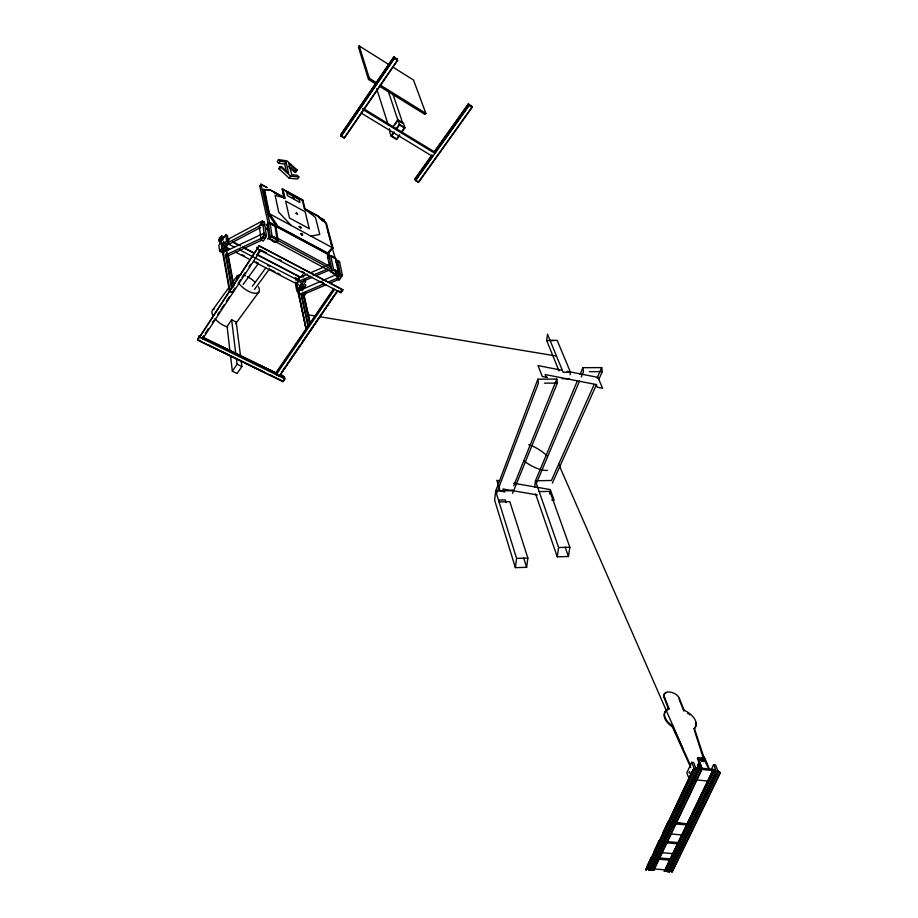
<?xml version="1.0" encoding="UTF-8"?>
<svg xmlns="http://www.w3.org/2000/svg" width="918" height="918" viewBox="0 0 918 918"><rect width="100%" height="100%" fill="white"/><g stroke="black" fill="none" stroke-linecap="round" stroke-linejoin="round"><path stroke-width="1.38" d="M339.362 273.564C337.927 271.338 332.155 266.989 330.56 271.303L330.709 271.9C333.142 273.025 337.629 278.062 339.362 273.564L336.424 259.622C335.013 257.419 329.31 253.081 327.737 257.361L329.573 266.461M222.305 243.763L223.774 242.559L223.579 241.193M699.39 762.227L699.872 763.638M702.763 760.299L701.891 759.53M701.673 759.909C704.244 759.829 701.662 757.912 702.591 759.897M515.377 567.634L516.57 558.374L495.674 491.141L494.618 500.138L515.377 567.634L526.622 567.313L527.861 558.064L509.823 501.71L499.025 501.928M559.005 370.838L546.692 340.567L547.518 334.198L563.124 372.215L570.457 372.169L570.089 374.774M534.586 487.366L535.446 480.917L558.614 547.518L557.26 556.801L568.449 556.503L569.849 547.22L549.905 491.394L539.164 491.612M549.549 493.987L549.905 491.394M303.927 286.898C304.03 289.709 307.232 283.203 304.891 284.97M282.939 381.67L284.832 378.904L199.344 337.227L199.16 335.586L197.542 340.062L282.939 381.67C286.141 378.48 284.018 374.819 279.405 374.59M703.177 757.476L703.876 757.189M268.435 226.344L268.194 227.262M267.528 238.428C267.586 241.342 270.982 234.331 268.561 236.339M328.231 282.021L337.296 278.154L338.088 274.849M312.441 277.293L300.622 282.319L298.729 281.344L299.716 277.477L307.576 274.08M298.476 294.747L299.543 290.524L320.244 281.574M225.794 254.917L262.777 237.647L263.959 233.183L225.713 251.234M226.012 243.729L261.205 225.036L262.284 220.986L264.315 222.064M266.645 228.066L266.69 229.282L267.861 227.974M222.076 243.913L222.076 245.106L223.671 241.882M512.588 493.333L557.364 383.07L556.801 379.065L537.868 379.191L495.686 490.992L511.739 490.682L512.141 489.661M496.512 493.643L538.407 383.208L537.868 379.191M698.678 765.658L700.377 765.83M264.35 225.541L264.625 223.935L263.822 224.417M513.736 485.714L556.801 379.065M577.353 380.878L535.469 480.768L551.42 480.481L594.164 384.504M580.107 374.292L582.873 367.693L601.692 367.602L602.311 371.595L598.892 379.214M536.376 483.396L579.591 380.901M581.255 376.954L583.469 371.698L582.873 367.693M597.056 378.009L601.692 367.602M552.372 483.097L596.562 384.412M690.795 767.597L672.286 726.746A17.006 9.708 25.7 0 1 668.602 709.316L663.978 697.359L664.322 696.578A8.365 4.716 25.1 0 1 669.715 691.988A8.365 4.716 25.1 0 1 679.377 698.323L684.128 710.245A17.017 9.708 25.7 0 1 694.352 728.353L705.758 762.881M668.602 709.316L668.958 708.535L664.322 696.578M679.377 698.323L679.033 699.091L683.772 711.025L684.128 710.245M672.286 726.746L672.653 725.966A17.017 9.708 25.7 0 1 668.958 708.535M694.352 728.353L693.985 729.133A17.006 9.708 25.7 0 0 695.569 722.569M691.77 762.307L694.237 768.664L718.025 771.097L716.74 772.371L669.13 871.882L670.243 871.01L672.251 872.043L720.458 772.715L718.002 771.097L715.466 764.763L713.63 764.568L715.661 769.64L695.58 767.586L693.606 762.502L691.77 762.307L686.825 772.807L689.257 779.187M697.841 757.625L697.405 758.543L701.582 769.158L702.018 768.24L697.841 757.625L705.047 758.371L709.281 768.986M664.448 841.358L658.986 840.888L654.316 850.768L654.764 852.076L673.823 853.706M645.744 869.725L692.987 769.846L694.272 768.573L696.728 770.202L649.29 870.08C648.131 867.613 644.011 871.641 647.041 868.382L646.605 867.074L651.218 857.32L651.665 858.628L655.739 858.973M645.893 869.828L692.987 769.846M667.765 824.536L663.599 833.326L663.152 832.029L667.891 821.989L668.361 823.274L687.605 825.03M646.341 869.862L694.272 768.573M647.075 869.105L694.329 769.284L696.728 770.202M647.534 869.139L694.8 769.318M648.831 870.046L696.177 770.236M701.409 759.645L702.155 758.555L703.521 759.461L703.188 760.161L701.409 759.645L702.155 758.555M702.259 758.853L701.811 759.852L702.752 760.104M701.868 759.955L702.488 758.83M701.88 760.299L702.614 758.853M698.403 766.22L699.057 766.84L699.321 766.266M702.063 760.138L702.752 758.911M702.316 760.253L703.05 758.807M650.242 870.092L697.634 770.328L698.919 769.055L701.375 770.672L653.788 870.448C652.618 867.98 648.521 872.008 651.539 868.749L653.788 870.448M702.454 760.276L702.981 759.06M650.392 870.195L697.634 770.328M702.752 760.207L703.131 759.255M702.775 760.563L703.521 759.461M650.839 870.23L698.919 769.055M651.573 869.472L698.977 769.754L701.375 770.672M652.021 869.507L699.447 769.8M704.611 759.301L705.047 758.371M653.329 870.413L700.824 770.707M711.393 769.215L713.63 764.568M664.265 871.331L712.127 771.9L713.389 770.627L715.845 772.245L667.788 871.675C666.629 869.22 662.566 873.247 665.539 869.977L667.788 871.675M664.414 871.434L712.127 771.9M664.861 871.457L713.389 770.627M665.584 870.7L713.458 771.327L715.845 772.245M666.032 870.734L713.917 771.372M667.34 871.641L715.306 772.279M668.878 871.79L716.74 772.371M669.337 871.825L718.025 771.097M670.048 871.067L718.071 771.797L720.458 772.715M670.496 871.102L718.53 771.843M671.804 872.008L719.919 772.749M265.715 236.833L266.553 234.756L265.91 234.526M699.034 765.692L700.136 765.83M259.771 186.193L260.987 184.288L266.954 187.536L260.987 184.288L259.805 186.09L268.549 224.956M223.235 238.795L220.045 238.106L222.122 239.173M224.221 237.395C220.756 233.574 218.254 239.793 218.713 240.711L221.238 242.019M218.713 240.711L221.686 236.018M220.377 243.018L218.851 245.381L219.689 251.348L221.445 252.255L228.352 241.549L227.457 235.628L225.713 234.71L221.904 240.642M219.689 251.348L226.597 240.631L225.713 234.71M278.533 159.583L277.19 161.671L278.842 163.255L284.649 164.115L285.991 162.038L280.197 161.166L278.533 159.583L286.944 160.857L297.18 169.979L295.825 172.045L294.54 171.987L288.447 166.548M278.842 163.255L280.197 161.166M297.18 169.979L295.894 169.922L288.78 163.576L291.786 174.73L297.168 175.246L298.912 176.979L297.547 179.056L289.216 178.195L278.762 168.637L280.116 166.537L281.539 166.651L288.631 173.123L285.991 162.038M305.132 209.327L302.848 200.078L282.274 188.775L283.857 198.047L284.224 197.485L269.903 189.647L263.432 189.67L268.343 213.963L277.041 226.976L327.806 254.194L332.936 247.986L326.349 223.212L318.305 216.109L305.005 208.845L304.638 209.396L307.048 210.715M289.216 178.195L290.581 176.095L298.912 176.979M294.54 171.987L295.894 169.922M199.596 337.135L259.151 245.829C257.51 250.694 256.397 244.406 257.178 248.916L260.483 250.648L202.626 338.834L202.43 337.021M197.554 340.142L257.235 248.789L340.876 292.693C345.134 284.729 341.53 295.711 338.478 290.57M202.167 338.18L203.727 335.793M205.299 333.418L208.42 328.644M212.322 322.688L213.894 320.302M217.796 314.346L219.356 311.971M220.928 309.584L224.049 304.822M226.39 301.242L229.523 296.48M233.424 290.524L234.985 288.137M238.118 283.375L240.459 279.795M242.019 277.408L245.152 272.646M249.053 266.69L250.614 264.304M257.648 253.586L260.001 250.006M268.343 213.963L263.81 189.097M277.041 226.976L277.431 226.379L268.733 213.378L332.936 247.986L332.557 248.56L331.088 243.052M302.848 200.078L302.481 200.629L296.434 197.301M261.641 222.569L259.255 226.149L261.171 240.057L263.225 241.136L266.461 236.328L264.464 222.466L262.433 221.376L264.395 235.237L261.171 240.057M240.619 356.815L236.213 322.046L231.623 319.762L227.09 326.533L230.039 351.663M389.358 64.868L359.179 45.9L358.41 47.036L368.531 79.476L375.749 83.94M298.166 278.831L299.922 276.972L298.075 279.715C290.375 276.398 300.588 278.246 298.775 281.619M299.475 279.485L295.63 285.211L296.927 291.293L303.904 280.942L305.591 281.815L301.712 287.563M301.012 277.202L302.55 274.907L304.225 275.779M297.581 279.99L299.876 276.766L298.384 279.072M318.305 216.843L324.065 219.987L324.869 222.718M368.531 79.476L369.334 78.294L359.179 45.9M241.159 360.992L241.859 366.557L237.119 373.511L232.346 371.205L237.073 364.239L236.396 358.674M393.799 56.813L340.716 134.579L341.106 136.128L344.422 138.102L397.632 60.347L397.115 58.913L393.799 56.813L394.304 58.247L397.632 60.347M341.106 136.128L394.304 58.247M341.289 136.151L394.476 58.293L394.029 57.031L340.945 134.797L341.289 136.151L344.181 137.884L397.391 60.129L396.932 58.867M327.806 254.194L328.196 253.62L277.431 226.379M267.012 224.531C268.607 220.091 274.493 224.646 275.985 226.895L278.108 240.562C276.375 245.221 271.682 239.931 269.181 238.806L267.012 224.531L267.184 225.151M333.475 288.94L275.916 372.823L276.238 374.647L279.37 376.173L337.422 290.696M276.697 374.601L276.329 373.167L281.183 366.064M283.616 362.518L287.655 356.609M290.088 353.063L293.324 348.335M294.942 345.971L301.414 336.516M303.847 332.97L315.172 316.412M317.594 312.866L328.919 296.307M331.352 292.762L333.773 289.216M296.778 283.513L306.222 329.608L296.296 283.719M276.238 374.647L334.588 289.411M281.493 372.272L285.544 366.362M287.173 363.998L300.14 345.076M301.758 342.712L313.91 324.983M315.54 322.62L322.023 313.164M323.641 310.8L327.692 304.891M329.31 302.527L334.175 295.424M279.37 376.173L337.721 290.983M269.008 238.187C270.626 233.711 276.593 238.29 278.108 240.562L331.834 269.513L329 255.594M276.111 241.996C280.323 239.208 270.546 234.01 269.743 238.577C272.416 240.585 278.602 245.554 275.48 237.9M392.594 127.235L397.827 119.73L403.45 123.173L404.987 127.74L401.958 132.077M394.889 124.768L397.953 120.361L388.44 91.789M399.755 135.233L396.725 139.559L391.079 136.139L394.097 131.802M396.301 128.635L399.341 124.286L397.827 119.73M393.822 133.03L391.756 135.99L396.599 138.916L399.341 134.98M396.714 128.887L399.468 124.928L404.31 127.889L401.556 131.836M392.973 67.14L413.502 80.038L425.86 113.35L425.057 114.498L379.352 86.177M340.498 274.505L337.227 279.152L339.19 280.185L342.46 275.538L339.453 261.458L337.514 260.425L340.498 274.505L342.46 275.538M432.022 154.844L414.925 178.849L415.452 180.444L418.608 182.326L472.127 107.406L471.485 105.903L468.318 103.906L434.237 151.745L434.799 153.306L468.96 105.398L468.318 103.906M423.37 167.535L415.154 179.067L415.613 180.467L418.379 182.108L471.886 107.177L471.324 105.88M425.011 165.229L430.771 157.162M434.053 152.549L468.559 104.124L469.121 105.432L415.613 180.467M415.452 180.444L432.585 156.416L361.244 113.086M330.652 271.361L331.926 269.571L337.985 272.841L336.711 274.62L276.834 242.398M337.376 274.964C341.576 272.29 332.075 267.241 331.26 271.682C334.072 273.782 339.935 278.395 336.504 270.776M212.758 309.905L229.167 287.127M233.275 281.436L237.372 275.744M243.167 284.408L257.912 264.166M252.416 286.221L265.738 267.953M254.481 289.48L269.479 268.94M235.513 323.836L258.692 292.222M226.402 252.84C228.169 251.199 226.436 256.225 225.346 255.422M265.463 237.188L264.786 237.728M668.74 871.698L670.002 870.344M649.29 870.08L647.041 868.382M336.47 262.777L336.573 262.686A1.847 0.608 -62.7 0 1 337.285 262.938L337.055 263.845L337.732 261.056L339.671 262.089M718.071 771.797L716.901 772.463M713.458 771.327L712.276 771.992M698.977 769.754L697.783 770.42M296.296 213.251L297.122 213.687M694.329 769.284L693.136 769.95M292.452 197.152L294.001 198.208L292.452 197.152L293.312 197.531M698.369 764.912L697.944 765.417L699.585 766.771M699.608 762.617L698.965 763.73L701.157 765.279M699.218 763.443L698.564 764.556L700.767 766.105M698.827 764.269L698.185 765.337L699.631 766.53M301.804 294.219L301.173 294.196M229.511 290.891C232.633 295.344 236.867 284.695 232.724 292.635L229.431 291.006L220.113 237.992M701.122 766.278L699.596 766.484M227.09 239.827L262.284 220.986M226.712 245.416L260.712 227.446M227.767 255.95L261.745 240.172M322.838 280.46L337.067 274.31M310.204 272.944L324.628 266.713M327.244 265.589L329.872 264.453M298.74 281.333L310.514 276.307M313.118 275.193L327.508 269.043M299.761 294.196L324.352 283.685M316.377 275.618L329.505 270.03M301.678 295.16L326.315 284.683M330.205 283.031L337.985 279.726M268.985 223.097L275.182 226.195M311.11 236.178L319.785 234.388L315.448 217.359L304.386 208.753L302.24 199.986L283.019 189.441L284.993 198.15L275.125 195.35L278.739 212.173L291.132 225.403M558.614 547.518L569.849 547.22M516.57 558.374L527.861 558.064M498.612 500.058L505.279 499.92L506.139 502.628M699.768 765.991L699.137 765.646M562.218 378.732L569.539 378.675M544.443 383.162L557.364 383.07M589.471 371.664L602.311 371.595M550.066 340.394L557.192 340.383L570.457 372.169M546.692 340.567L553.761 340.555M300.874 228.008L299.05 226.425L300.714 227.205M278.762 168.637L280.185 168.751M653.823 868.933L664.655 869.828M667.363 870.046L670.071 870.264M658.458 859.202L674.753 860.568L674.294 859.271M655.291 857.664L670.232 858.927M663.542 842.54L659.445 842.185L658.986 840.888M666.273 842.781L678.574 843.86M667.179 841.599L682.2 842.919L682.671 844.216M670.45 833.934L686.894 835.403M676.141 822.735L691.254 824.123L691.736 825.408M692.046 779.462L708.788 781.138M699.057 766.84L700.618 766.874M308.299 314.805L315.356 315.987M319.59 316.687L556.492 356.058M537.443 494.928L502.857 488.984L503.638 491.463L504.613 491.819L500.195 491.061L496.81 480.321L499.621 480.803M551.729 499.885L554.128 500.299L550.295 489.581L513.701 483.247M561.678 370.241L538.028 365.571L542.286 376.518L547.243 377.482L546.141 377.08L545.154 374.555L596.138 384.527L597.331 387.258L602.678 388.303L597.859 377.367L567.244 371.331M701.834 759.255L703.188 760.161M703.108 759.863L701.742 758.957M330.032 255.892L335.655 258.945L336.608 263.432M300.668 227.216L299.383 226.643L300.909 227.962M237.073 364.239L241.859 366.557M202.867 337.663L211.783 342.012M214.319 343.252L251.222 361.256M253.77 362.495L275.411 373.052M279.221 374.911L284.316 377.401M202.832 337.835L211.748 342.184M214.284 343.424L220.653 346.534M230.831 351.502L251.199 361.428M257.556 364.538L267.746 369.506M270.294 370.746L275.377 373.224M279.198 375.095L284.293 377.573M197.68 339.671L201.512 341.53M207.881 344.629L263.936 371.905M270.317 375.003L283.054 381.2M197.577 339.889L282.951 381.418M203.05 337.331L276.857 373.351M202.97 337.445L276.788 373.465M279.324 374.705L284.419 377.195M301.815 234.778C303.984 235.88 300.484 232.288 301.471 234.595M337.296 278.154L339.281 279.175M226.735 238.646L229.27 240.023M233.034 241.927L240.608 245.875M243.132 247.194L254.493 253.173M256.994 254.424L299.888 276.834M221.422 236.27L223.946 237.59M232.77 242.191L239.07 245.473M244.119 248.101L254.206 253.357M256.73 254.676L299.589 277.007M228.261 243.947L234.56 247.217M239.598 249.845L296.33 279.336M242.134 254.791L244.658 256.099M269.881 269.203L274.918 271.831M277.443 273.139L279.967 274.448M295.103 282.308L297.627 283.616M226.998 247.676L229.523 248.985M235.834 252.255L249.719 259.473M253.494 261.435L298.924 285.028M301.448 286.336L303.973 287.644M226.597 240.631L228.352 241.549M259.071 245.726L342.873 289.79M258.945 245.863L342.644 289.824M261.24 250.075L266.312 252.737M278.888 259.346L281.424 260.678M301.712 271.303L304.351 272.68M320.841 281.31L323.377 282.641M261.205 225.036L262.215 225.576M264.395 235.237L266.461 236.328M262.777 237.647L264.843 238.737M327.221 253.597L277.511 226.941L269.835 215.455M277.764 238.347L331.375 267.276M319.453 217.474L324.065 219.987M284.993 198.15L270.282 190.118L264.533 189.601L269.444 213.722L277.902 226.356L327.611 253.024L332.224 247.562L325.706 222.959L318.098 216.258L304.386 208.753M274.31 192.826L276.697 194.134M264.418 192.126L265.13 192.516M326.498 225.966L327.187 226.344M286.749 191.988L294.012 195.97M703.234 757.396L703.957 757.224M703.28 757.557L703.876 757.132M434.237 151.745L363.207 108.473L363.654 109.988M434.799 153.306L363.448 109.862L363.035 108.439M399.341 124.286L404.987 127.74M399.158 121.107L402.772 123.31L392.961 94.256M369.334 78.294L376.552 82.769M380.155 85.007L425.86 113.35M468.96 105.398L472.127 107.406M318.936 217.555L322.964 221.1M290.719 167.478L295.825 172.045M280.116 166.537L290.581 176.095M699.459 765.784L700.113 766.404M698.346 765.463L698.816 766.06M672.653 725.966L690.588 765.52M558.672 464.198L682.9 748.572M706.194 763.271L707.778 767.253M677.45 852.753L677.909 854.05M565.144 547.162L568.449 556.503M535.63 493.953L557.26 556.801M694.421 730.464L703.027 757.281M376.701 88.748L388.165 124.722M389.439 128.715L390.288 131.377M389.611 131.526L391.079 136.139M523.639 557.88L526.622 567.313M332.029 247.321L335.609 259.622M328.495 252.232L329.665 256.317M326.865 252.668L328.414 258.142M327.439 229.27L328.541 233.401M329.264 236.156L330.365 240.286M340.463 291.086L340.876 292.693M327.737 257.361L327.887 257.958M284.649 164.115L286.611 172.446M275.331 223.74L275.974 226.517L269.789 223.085L260.987 184.288M305.04 279.405L305.591 281.815M302.55 274.907L303.101 277.328M282.652 189.992L283.214 192.493M282.274 188.775L284.339 197.967M301.46 283.926L302.688 289.48M303.617 293.645L310.387 324.192M301.334 283.857L302.561 289.411M303.491 293.576L310.25 324.123M300.932 283.96L302.458 290.903M303.078 293.68L309.825 324.226M299.693 285.785L300.611 289.962M301.517 294.127L308.54 326.119M297.558 278.98L298.166 281.769M299.383 287.334L299.991 290.111M300.909 294.288L307.909 326.269M295.573 277.947L296.181 280.724M296.376 283.605L306.302 329.493M335.414 258.337L338.34 272.279M335.609 270.672L336.481 274.861M330.767 255.812L333.636 269.743M329.562 263.317L330.136 266.105M265.256 195.534L265.795 198.219M267.161 204.921L267.7 207.594M268.251 210.279L269.066 214.307M284.5 377.08L284.832 378.904M226.39 245.152L227.526 250.775M227.905 253.494L233.895 285.521M225.966 245.255L226.987 250.821M227.492 253.597L233.574 286.955M224.485 245.76L225.495 251.325M226 254.114L232.036 287.518M224.118 247.309L224.876 251.486M225.369 254.263L231.646 289.078M220.538 237.888L221.031 240.677M221.525 243.454L229.959 290.776M276.743 236.064L277.167 238.795M274.918 225.576L277.018 239.219M270.087 222.948L272.13 236.58M268.263 222.707L270.282 236.339M268.148 227.653L268.549 230.384M231.623 319.762L235.88 354.509M230.533 355.851L232.346 371.205M547.495 470.418A21.734 8.928 31.4 0 1 524.235 461.077M528.745 444.645A21.734 8.928 31.4 0 1 547.071 455.913M227.779 326.957A13.311 6.151 35.9 0 1 214.938 318.661M212.792 315.448A13.311 6.151 35.9 0 1 214.238 309.033M258.451 286.749A13.483 5.944 36.2 0 1 253.942 293.175A13.483 5.944 36.2 0 1 239.07 283.605M236.695 278.992A13.483 5.944 36.2 0 1 240.906 274.723M243.454 275.148A13.483 5.944 36.2 0 1 245.347 275.779M247.298 276.639A13.483 5.944 36.2 0 1 254.756 281.964M267.574 265.577A1.813 0.689 34.8 0 1 268.549 265.772M269.341 266.243A1.813 0.689 34.8 0 1 269.708 266.541M338.226 274.103A1.87 0.62 -62.7 0 1 338.111 274.505M337.939 274.941A1.87 0.62 -62.7 0 1 336.493 276.628A1.87 0.62 -62.7 0 1 336.562 274.941M340.498 276.857A1.87 0.631 -62.7 0 1 340.245 277.259M258.555 263.133A1.813 0.689 34.6 0 1 256.099 261.859M305.315 292.647A1.779 0.574 -63.1 0 1 305.614 293.668A1.779 0.574 -63.1 0 1 304.397 295.665A1.779 0.574 -63.1 0 1 303.881 294.988M677.358 822.998A5.692 3.844 -18.9 0 1 681.099 823.767M701.065 766.978A2.169 1.262 26.9 0 1 697.887 765.784A2.169 1.262 26.9 0 1 699.023 764.109M701.306 766.932A2.169 1.262 26.9 0 1 697.967 766.128A2.169 1.262 26.9 0 1 698.942 764.269M687.605 713.148A17.006 9.708 25.7 0 1 689.9 714.835M663.978 697.359A8.354 4.716 25.1 0 1 665.906 693.056M222.546 253.712C225.013 253.999 224.153 248.009 222.546 253.712M221.341 239.713L219.574 242.719L221.341 239.713M689.223 772.279C689.407 775.194 690.462 770.282 689.223 772.279M300.92 233.482C301.597 236.454 304.524 234.583 300.955 233.482M270.982 236.764L269.72 238.611L276.02 241.996L277.282 240.16L270.994 236.775M296.239 213.309C295.412 211.461 299.865 216.189 296.239 213.309M309.274 228.697L289.457 217.968L285.647 201.099L305.12 211.725L309.274 228.697M299.176 199.562L286.806 192.769L287.472 195.672L299.876 202.476L299.176 199.562M700.595 760.093A2.169 1.262 26.8 0 0 704.083 761.091A2.169 1.262 26.8 0 0 702.236 758.532A2.169 1.262 26.8 0 0 700.595 760.093M700.514 760.253A2.169 1.262 26.8 0 0 704.003 761.251A2.169 1.262 26.8 0 0 702.155 758.681A2.169 1.262 26.8 0 0 700.514 760.253"/></g></svg>
